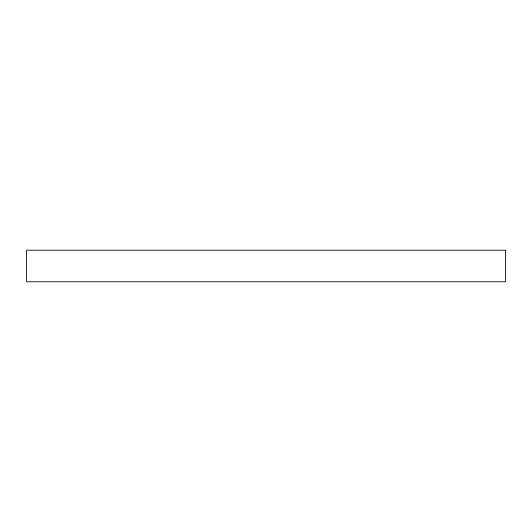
<?xml version="1.0" encoding="UTF-8"?>
<svg xmlns="http://www.w3.org/2000/svg" width="532" height="532" viewBox="0 0 532 532"><rect width="100%" height="100%" fill="white"/><g stroke="black" fill="none" stroke-linecap="round" stroke-linejoin="round"><path stroke-width="0.8" d="M505.4 250.213L26.6 250.213L26.6 281.787L505.4 281.787L505.4 250.213"/></g></svg>
